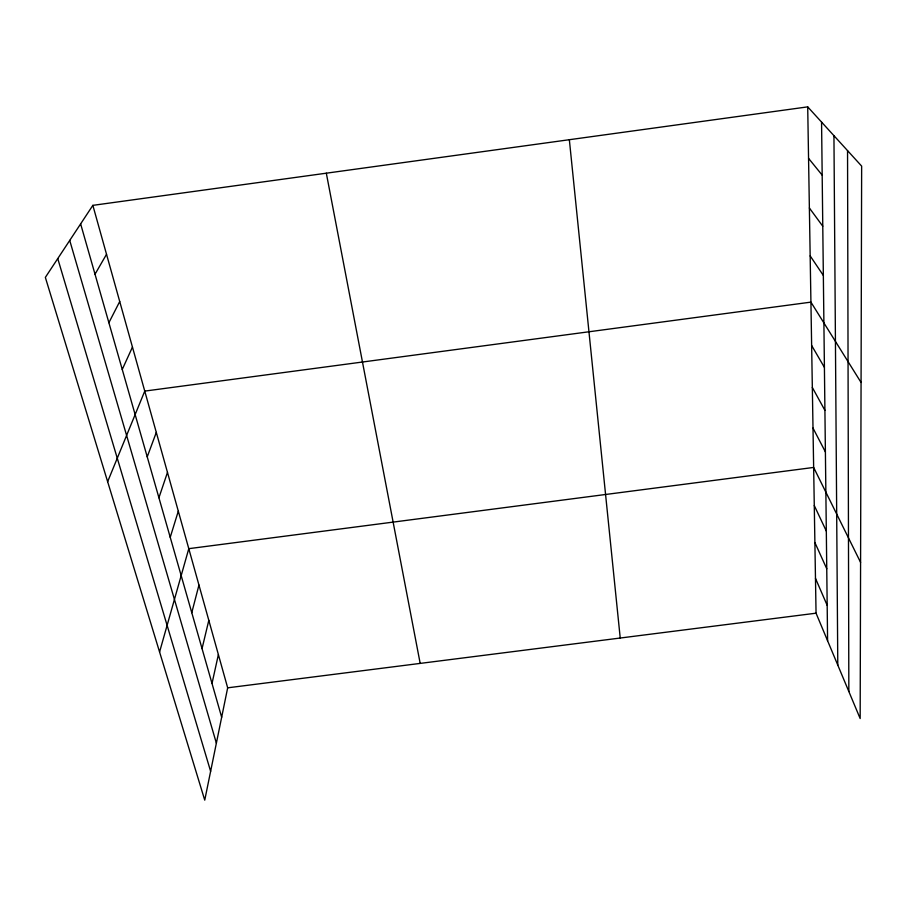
<?xml version="1.0" encoding="UTF-8"?>
<svg xmlns="http://www.w3.org/2000/svg" width="907" height="907" viewBox="0 0 907 907"><rect width="100%" height="100%" fill="white"/><g stroke="black" fill="none" stroke-linecap="round" stroke-linejoin="round"><path stroke-width="1.36" d="M92.854 205.356L227.668 687.823L204.744 800.133L45.35 277.395L92.854 205.356L807.706 106.867L861.65 166.106L860.165 718.548L816.051 613.189L807.706 106.867M212.011 683.459L218.383 654.582M202.046 648.618L208.814 620.343M191.774 612.69L198.95 585.049M159.575 651.986L188.792 548.667L813.647 467.445L860.584 562.385M170.233 537.307L178.305 511.14M158.918 497.75L167.478 472.411M147.229 456.856L156.299 432.412M107.65 481.696L144.757 391.098L810.926 302.133L861.072 382.482M122.252 369.466L132.456 347.086M108.885 322.711L119.724 301.509M95.02 274.22L106.527 254.289M227.668 687.823L816.051 613.189M808.556 158.351L822.184 175.142M809.373 207.998L822.774 226.228M810.166 255.887L823.352 275.456M811.64 345.499L824.418 367.392M812.332 387.47L824.917 410.372M813.001 428.093L825.404 451.935M814.282 505.573L826.322 531.083M814.883 542.533L826.765 568.791M815.484 578.394L827.184 605.332M57.753 258.586L210.628 771.335M69.726 240.423L216.376 743.196M80.632 223.893L221.671 717.244M326.316 173.192L420.179 663.402M569.347 139.712L620.229 638.029M821.561 122.082L827.592 640.761M833.941 135.676L837.785 665.092M847.546 150.607L848.839 691.508"/></g></svg>
